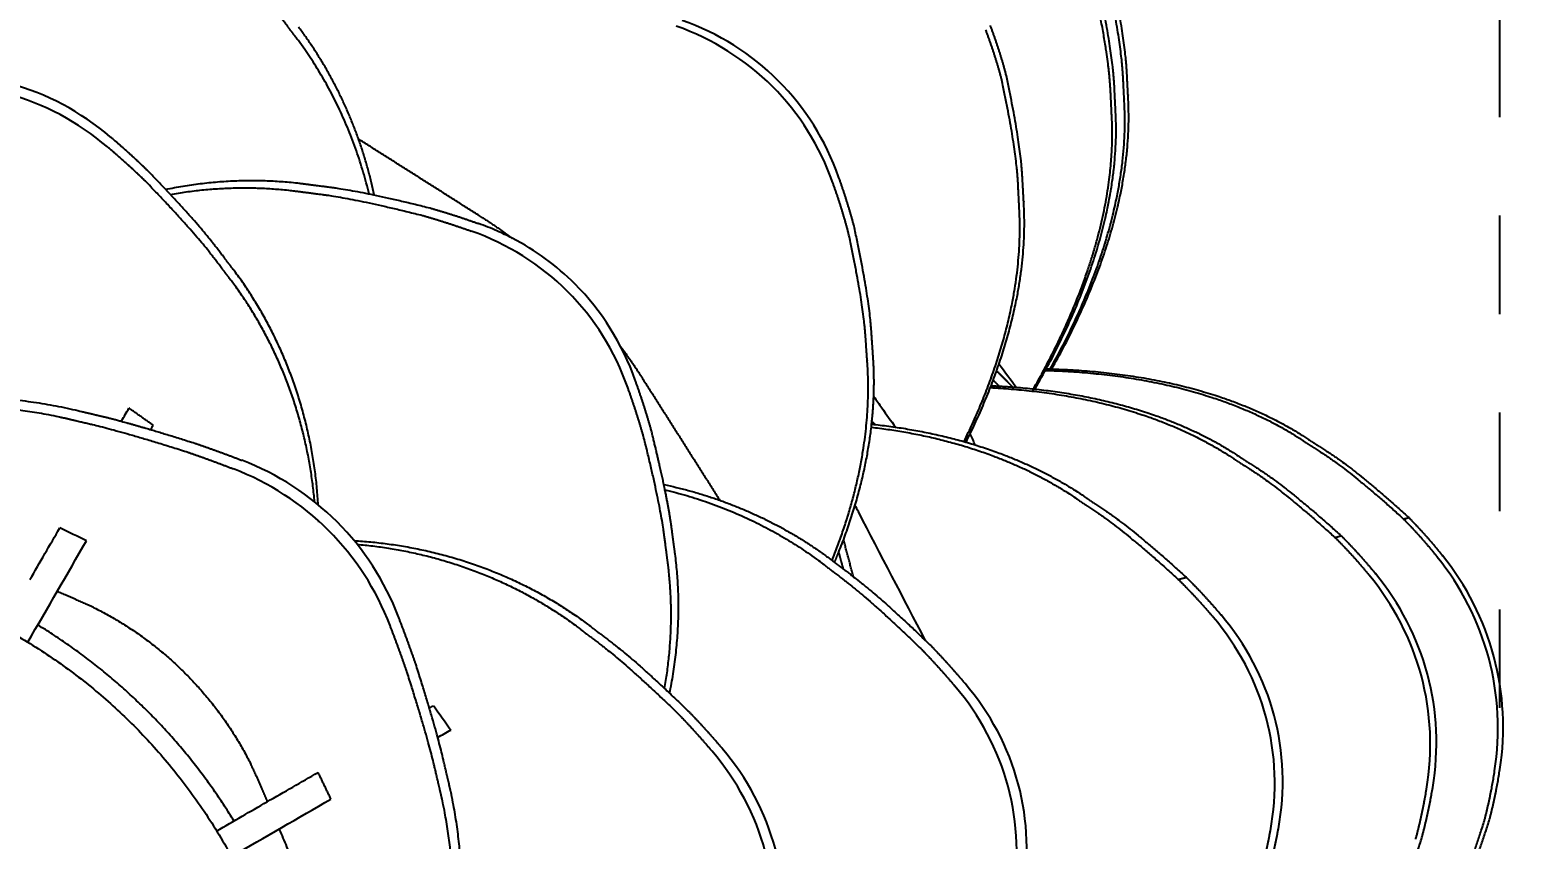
# Model space of a CAD drawing. Header units: metres. Extents: x -0.5 to 11.8, y -0.3 to 7.4.
# Drawn here: x 2.121 to 3.641, y 5.305 to 6.127 of the extents above; entities that cross this region are included whole.
import ezdxf

# ---------------------------------------------------------------- set-up
doc = ezdxf.new("R2010")
doc.units = ezdxf.units.M
doc.header["$MEASUREMENT"] = 0
doc.linetypes.add('HIDDEN', pattern=[9.525, 6.35, -3.175])
doc.layers.add('a', color=60, linetype='Continuous')
doc.layers.add('ΣΧΕΔΙΑ', color=140, linetype='Continuous')
doc.styles.get("Standard").update_dxf_attribs({"font": 'swissel.ttf'})
doc.dimstyles.new('Copy of STANDARD_ACAD', dxfattribs={"dimtxt": 0.1, "dimasz": 0.1, "dimexe": 0.15, "dimexo": 0.0625, "dimgap": 0.09, "dimtad": 0, "dimtih": 1, "dimtoh": 1, "dimzin": 0, "dimdsep": 46, "dimtxsty": 'Standard', "dimblk": 'ARCHTICK', "dimcen": 0.09, "dimadec": 0, "dimazin": 0, "dimtfac": 1, "dimtofl": 0, "dimtmove": 0, "dimatfit": 3, "dimfxl": 1, "dimtolj": 1, "dimtzin": 0, "dimarcsym": 0})

# ---------------------------------------------------------------- blocks, each defined once
blk = doc.blocks.new('_ArchTick')
at = {"color": 0, "linetype": 'ByBlock', "const_width": 0.15}
blk.add_lwpolyline([(-0.5, -0.5), (0.5, 0.5)], dxfattribs=at)
blk = doc.blocks.new('*D13')
at = {"layer": 'a', "color": 0, "linetype": 'HIDDEN', "lineweight": -2, "ltscale": 0.01, "transparency": 16777216}
for p, q in [((0.0019, 5.4537), (0.0019, 7.3854)), ((3.6134, 5.4385), (3.6134, 7.3854))]:
    blk.add_line(p, q, dxfattribs=at)
at = {"layer": 'a', "color": 0, "linetype": 'Continuous', "lineweight": -2, "ltscale": 0.01, "transparency": 16777216}
for p, q in [((0.0019, 7.2354), (1.5145, 7.2354)), ((3.6134, 7.2354), (1.9345, 7.2354))]:
    blk.add_line(p, q, dxfattribs=at)
at = {"layer": 'Defpoints', "color": 0, "linetype": 'HIDDEN', "ltscale": 0.01, "transparency": 16777216}
for p in [(3.6134, 7.2354), (0.0019, 5.3912), (3.6134, 5.376)]:
    blk.add_point(p, dxfattribs=at)
at = {"layer": 'a', "color": 0, "linetype": 'HIDDEN', "lineweight": -2, "ltscale": 0.01, "transparency": 16777216, "xscale": 0.05, "yscale": 0.05, "zscale": 0.05, "rotation": 180}
blk.add_blockref('_ArchTick', (0.0019, 7.2354), dxfattribs=at)
at = {"layer": 'a', "color": 0, "linetype": 'HIDDEN', "lineweight": -2, "ltscale": 0.01, "transparency": 16777216, "xscale": 0.05, "yscale": 0.05, "zscale": 0.05}
blk.add_blockref('_ArchTick', (3.6134, 7.2354), dxfattribs=at)
at = {"layer": 'a', "color": 0, "linetype": 'HIDDEN', "lineweight": 5, "ltscale": 0.01, "transparency": 16777216, "insert": (1.7245, 7.2354), "char_height": 0.09, "attachment_point": 5}
blk.add_mtext('\\A1;3.61', dxfattribs=at)

msp = doc.modelspace()

# ---------------------------------------------------------------- linework, layer by layer
at = {"layer": 'ΣΧΕΔΙΑ'}
for points, weights, degree, knots in [([(2.4655, 5.9605), (2.444, 6.0507), (2.3897, 6.1216), (2.3816, 6.1322), (2.3736, 6.1427), (2.3525, 6.1702), (2.3045, 6.22)], [0.944378834724, 0.947640681974, 1, 1, 1, 0.970376548073, 0.948940508878], 2, [3.5753354, 3.5753354, 3.5753354, 3.7990306, 3.7990306, 3.8560209, 3.8560209, 3.9482049, 3.9482049, 3.9482049]), ([(3.1586, 5.7827), (3.2423, 5.9303), (3.2363, 6.0542), (3.2356, 6.0684), (3.2349, 6.0825), (3.2331, 6.1196), (3.2181, 6.1883)], [0.946373224885, 0.933050747624, 1, 1, 1, 0.970376548073, 0.948940508878], 2, [3.5130027, 3.5130027, 3.5130027, 3.7990306, 3.7990306, 3.8560209, 3.8560209, 3.9482049, 3.9482049, 3.9482049]), ([(3.1399, 5.7625), (3.14, 5.7626), (3.14, 5.7626), (3.14, 5.7627), (3.1968, 5.8617), (3.2236, 5.9558), (3.2196, 6.0375), (3.2191, 6.0469), (3.2187, 6.0564), (3.2182, 6.0658), (3.217, 6.0903), (3.2115, 6.1254), (3.2014, 6.1716)], [1, 1, 1, 1, 0.98984571351, 1.00861516394, 1.0563083513, 1.0563083513, 1.0563083513, 1.0563083513, 1.03544735152, 1.01746916256, 1.00237378442], 3, [3.5095662, 3.5095662, 3.5095662, 3.5095662, 3.5096832, 3.5096832, 3.5096832, 3.7990306, 3.7990306, 3.7990306, 3.8560209, 3.8560209, 3.8560209, 3.9482049, 3.9482049, 3.9482049, 3.9482049]), ([(3.1436, 5.7661), (3.2296, 5.9157), (3.2235, 6.0414), (3.2228, 6.0555), (3.2221, 6.0697), (3.2203, 6.1067), (3.2053, 6.1755)], [0.946735887843, 0.932174088244, 1, 1, 1, 0.970376548073, 0.948940508878], 2, [3.5092573, 3.5092573, 3.5092573, 3.7990306, 3.7990306, 3.8560209, 3.8560209, 3.9482049, 3.9482049, 3.9482049]), ([(3.157, 5.7828), (3.2384, 5.9282), (3.2324, 6.0503), (3.2317, 6.0645), (3.231, 6.0787), (3.2292, 6.1157), (3.2142, 6.1844)], [0.94602780551, 0.933955498017, 1, 1, 1, 0.970376548073, 0.948940508878], 2, [3.5168681, 3.5168681, 3.5168681, 3.7990306, 3.7990306, 3.8560209, 3.8560209, 3.9482049, 3.9482049, 3.9482049]), ([(3.0715, 5.7084), (3.1361, 5.8373), (3.1303, 5.9482), (3.1296, 5.9623), (3.1288, 5.9765), (3.1269, 6.0134), (3.1121, 6.0823)], [0.944553807926, 0.939485544429, 1, 1, 1, 0.970376548073, 0.948940508878], 2, [3.5404941, 3.5404941, 3.5404941, 3.7990306, 3.7990306, 3.8560209, 3.8560209, 3.9482049, 3.9482049, 3.9482049]), ([(3.0695, 5.709), (3.1314, 5.8351), (3.1257, 5.9436), (3.125, 5.9577), (3.1243, 5.9719), (3.1223, 6.0087), (3.1075, 6.0777)], [0.944375990617, 0.940706480548, 1, 1, 1, 0.970376548073, 0.948940508878], 2, [3.5457104, 3.5457104, 3.5457104, 3.7990306, 3.7990306, 3.8560209, 3.8560209, 3.9482049, 3.9482049, 3.9482049]), ([(2.5819, 5.9356), (2.5813, 5.9359), (2.5807, 5.9363), (2.5802, 5.9367), (2.5384, 5.9631), (2.4966, 5.9897), (2.4548, 6.0163)], [1, 0.999996848443, 0.999996848443, 1, 1, 1, 1], 3, [-2.2217928, -2.2217928, -2.2217928, -2.2217928, -2.2164284, -2.2164284, -2.2164284, -2.062505, -2.062505, -2.062505, -2.062505]), ([(2.4102, 5.6478), (2.3989, 5.7767), (2.3236, 5.8751), (2.3156, 5.8856), (2.3075, 5.8962), (2.2865, 5.9237), (2.2385, 5.9734)], [0.948375423288, 0.928823899623, 1, 1, 1, 0.970376548073, 0.948940508878], 2, [3.4949443, 3.4949443, 3.4949443, 3.7990306, 3.7990306, 3.8560209, 3.8560209, 3.9482049, 3.9482049, 3.9482049]), ([(2.4139, 5.6448), (2.4059, 5.7814), (2.3264, 5.8854), (2.3183, 5.8959), (2.3102, 5.9065), (2.2892, 5.934), (2.2412, 5.9837)], [0.950687179518, 0.925074310488, 1, 1, 1, 0.970376548073, 0.948940508878], 2, [3.4789249, 3.4789249, 3.4789249, 3.7990306, 3.7990306, 3.8560209, 3.8560209, 3.9482049, 3.9482049, 3.9482049]), ([(2.2592, 5.9652), (2.3301, 5.9799), (2.3996, 5.9708), (2.4128, 5.9691), (2.4259, 5.9674), (2.4603, 5.963), (2.5274, 5.9463)], [0.947801888587, 0.958418229144, 1, 1, 1, 0.970376548073, 0.948940508878], 2, [3.6213804, 3.6213804, 3.6213804, 3.7990306, 3.7990306, 3.8560209, 3.8560209, 3.9482049, 3.9482049, 3.9482049]), ([(2.264, 5.9601), (2.3288, 5.9715), (2.3921, 5.9633), (2.4053, 5.9616), (2.4184, 5.9599), (2.4528, 5.9554), (2.5198, 5.9387)], [0.949860309637, 0.96199956845, 1, 1, 1, 0.970376548073, 0.948940508878], 2, [3.636681, 3.636681, 3.636681, 3.7990306, 3.7990306, 3.8560209, 3.8560209, 3.9482049, 3.9482049, 3.9482049]), ([(2.9757, 5.7267), (2.9796, 5.762), (2.9772, 5.7952), (2.9763, 5.8091), (2.9753, 5.823), (2.9727, 5.8592), (2.9578, 5.9281)], [0.968113053533, 0.980732179955, 1, 1, 1, 0.970376548073, 0.948940508878], 2, [3.7167125, 3.7167125, 3.7167125, 3.7990306, 3.7990306, 3.8560209, 3.8560209, 3.9482049, 3.9482049, 3.9482049]), ([(2.9355, 5.5884), (2.9781, 5.6938), (2.9713, 5.7893), (2.9704, 5.8032), (2.9694, 5.8171), (2.9668, 5.8533), (2.9519, 5.9221)], [0.944268174072, 0.946595495671, 1, 1, 1, 0.970376548073, 0.948940508878], 2, [3.57087, 3.57087, 3.57087, 3.7990306, 3.7990306, 3.8560209, 3.8560209, 3.9482049, 3.9482049, 3.9482049]), ([(2.741, 5.7764), (2.7414, 5.7758), (2.7418, 5.7752), (2.7421, 5.7747), (2.7686, 5.7329), (2.7951, 5.6911), (2.8217, 5.6493)], [1, 0.999996808006, 0.999996808006, 1, 1, 1, 1], 3, [2.7942615, 2.7942615, 2.7942615, 2.7942615, 2.7996615, 2.7996615, 2.7996615, 2.9535433, 2.9535433, 2.9535433, 2.9535433]), ([(3.1522, 5.7813), (3.3102, 5.7766), (3.4086, 5.7132), (3.4206, 5.7055), (3.4325, 5.6978), (3.4637, 5.6777), (3.5157, 5.6303)], [0.945196662735, 0.936561729021, 1, 1, 1, 0.970376548073, 0.948940508878], 2, [3.5280027, 3.5280027, 3.5280027, 3.7990306, 3.7990306, 3.8560209, 3.8560209, 3.9482049, 3.9482049, 3.9482049]), ([(3.157, 5.7828), (3.3153, 5.7782), (3.4139, 5.7146), (3.4259, 5.7069), (3.4378, 5.6992), (3.469, 5.6792), (3.521, 5.6318)], [0.945224401062, 0.936460510424, 1, 1, 1, 0.970376548073, 0.948940508878], 2, [3.5275703, 3.5275703, 3.5275703, 3.7990306, 3.7990306, 3.8560209, 3.8560209, 3.9482049, 3.9482049, 3.9482049]), ([(3.0962, 5.7638), (3.2438, 5.7562), (3.3389, 5.6945), (3.3508, 5.6868), (3.3627, 5.6791), (3.3937, 5.659), (3.446, 5.6117)], [0.944782327615, 0.938277361105, 1, 1, 1, 0.970376548073, 0.948940508878], 2, [3.5353324, 3.5353324, 3.5353324, 3.7990306, 3.7990306, 3.8560209, 3.8560209, 3.9482049, 3.9482049, 3.9482049]), ([(3.1243, 5.764), (3.2577, 5.753), (3.3452, 5.6962), (3.3571, 5.6885), (3.369, 5.6808), (3.3999, 5.6607), (3.4523, 5.6134)], [0.944189884222, 0.942917248848, 1, 1, 1, 0.970376548073, 0.948940508878], 2, [3.5551554, 3.5551554, 3.5551554, 3.7990306, 3.7990306, 3.8560209, 3.8560209, 3.9482049, 3.9482049, 3.9482049]), ([(2.0125, 5.7432), (2.0818, 5.7505), (2.1608, 5.732), (2.1729, 5.7291), (2.1849, 5.7263), (2.2163, 5.7189), (2.28, 5.6988)], [0.944562658244, 0.948891256552, 1, 1, 1, 0.970376548073, 0.948940508878], 2, [3.5806782, 3.5806782, 3.5806782, 3.7990306, 3.7990306, 3.8560209, 3.8560209, 3.9482049, 3.9482049, 3.9482049]), ([(2.0146, 5.7511), (2.0865, 5.7601), (2.1694, 5.7406), (2.1815, 5.7378), (2.1935, 5.7349), (2.2025, 5.7329), (2.214, 5.7297)], [0.944258558023, 0.946482545649, 1, 1, 1, 0.991404227551, 0.983497813667], 2, [3.5703875, 3.5703875, 3.5703875, 3.7990306, 3.7990306, 3.8560209, 3.8560209, 3.8827697, 3.8827697, 3.8827697]), ([(2.9755, 5.7236), (3.0971, 5.7095), (3.1817, 5.6524), (3.1932, 5.6446), (3.2048, 5.6368), (3.2349, 5.6164), (3.287, 5.5691)], [0.944178212971, 0.943214484847, 1, 1, 1, 0.970376548073, 0.948940508878], 2, [3.5564253, 3.5564253, 3.5564253, 3.7990306, 3.7990306, 3.8560209, 3.8560209, 3.9482049, 3.9482049, 3.9482049]), ([(2.9757, 5.7267), (3.1023, 5.7136), (3.1897, 5.6545), (3.2013, 5.6467), (3.2128, 5.6389), (3.2429, 5.6186), (3.2951, 5.5712)], [0.944298680513, 0.941400847364, 1, 1, 1, 0.970376548073, 0.948940508878], 2, [3.5486769, 3.5486769, 3.5486769, 3.7990306, 3.7990306, 3.8560209, 3.8560209, 3.9482049, 3.9482049, 3.9482049]), ([(2.7655, 5.4583), (2.777, 5.5233), (2.7687, 5.5868), (2.767, 5.5999), (2.7653, 5.6131), (2.7608, 5.6474), (2.7441, 5.7145)], [0.949791398464, 0.961891381459, 1, 1, 1, 0.970376548073, 0.948940508878], 2, [3.6362188, 3.6362188, 3.6362188, 3.7990306, 3.7990306, 3.8560209, 3.8560209, 3.9482049, 3.9482049, 3.9482049]), ([(2.7659, 5.66), (2.8562, 5.6385), (2.9272, 5.5842), (2.9377, 5.5761), (2.9482, 5.568), (2.9757, 5.547), (3.0255, 5.499)], [0.944375335457, 0.947612482475, 1, 1, 1, 0.970376548073, 0.948940508878], 2, [3.5752149, 3.5752149, 3.5752149, 3.7990306, 3.7990306, 3.8560209, 3.8560209, 3.9482049, 3.9482049, 3.9482049]), ([(2.7706, 5.4535), (2.7853, 5.5246), (2.7763, 5.5943), (2.7745, 5.6075), (2.7728, 5.6206), (2.7707, 5.6367), (2.7659, 5.66)], [0.947745155919, 0.958306688369, 1, 1, 1, 0.985920110575, 0.973689804231], 2, [3.6209039, 3.6209039, 3.6209039, 3.7990306, 3.7990306, 3.8560209, 3.8560209, 3.8998355, 3.8998355, 3.8998355]), ([(2.4505, 5.6084), (2.587, 5.6004), (2.6909, 5.5209), (2.7014, 5.5128), (2.712, 5.5048), (2.7395, 5.4837), (2.7892, 5.4357)], [0.950665777008, 0.925105640735, 1, 1, 1, 0.970376548073, 0.948940508878], 2, [3.4790588, 3.4790588, 3.4790588, 3.7990306, 3.7990306, 3.8560209, 3.8560209, 3.9482049, 3.9482049, 3.9482049]), ([(2.4535, 5.6047), (2.5823, 5.5933), (2.6806, 5.5181), (2.6912, 5.51), (2.7017, 5.502), (2.7292, 5.4809), (2.779, 5.4329)], [0.948355779902, 0.928859696655, 1, 1, 1, 0.970376548073, 0.948940508878], 2, [3.4950972, 3.4950972, 3.4950972, 3.7990306, 3.7990306, 3.8560209, 3.8560209, 3.9482049, 3.9482049, 3.9482049]), ([(1.4421, 4.5681), (1.8848, 4.1938), (2.2591, 4.6366), (2.6334, 5.0793), (2.1907, 5.4536), (1.7479, 5.8279), (1.3737, 5.3851), (0.9994, 4.9424), (1.4421, 4.5681)], [1, 0.707106781187, 1, 0.707106781187, 1, 0.707106781187, 1, 0.707106781187, 1], 2, [0, 0, 0, 0.910644, 0.910644, 1.821288, 1.821288, 2.731933, 2.731933, 3.642577, 3.642577, 3.642577]), ([(2.9355, 5.5884), (2.9365, 5.5877), (2.9374, 5.5869), (2.9379, 5.5866), (2.9384, 5.5862)], [0.998529165341, 0.999259674879, 1, 1, 1], 2, [3.795867694, 3.795867694, 3.795867694, 3.799030592, 3.799030592, 3.801724667, 3.801724667, 3.801724667]), ([(2.9384, 5.5862), (2.9485, 5.5785), (2.9585, 5.5708), (2.986, 5.5498), (3.0358, 5.5018)], [1, 1, 1, 0.970376548073, 0.948940508878], 2, [3.8017247, 3.8017247, 3.8017247, 3.8560209, 3.8560209, 3.9482049, 3.9482049, 3.9482049]), ([(2.5487, 5.2072), (2.556, 5.2764), (2.5375, 5.3554), (2.5346, 5.3674), (2.5318, 5.3795), (2.5244, 5.4109), (2.5042, 5.4745)], [0.944564890513, 0.948904416698, 1, 1, 1, 0.970376548073, 0.948940508878], 2, [3.5807345, 3.5807345, 3.5807345, 3.7990306, 3.7990306, 3.8560209, 3.8560209, 3.9482049, 3.9482049, 3.9482049]), ([(2.5566, 5.2093), (2.5656, 5.2812), (2.5461, 5.3641), (2.5432, 5.3761), (2.5404, 5.3881), (2.533, 5.4196), (2.5129, 5.4832)], [0.944259782733, 0.946497234703, 1, 1, 1, 0.970376548073, 0.948940508878], 2, [3.5704502, 3.5704502, 3.5704502, 3.7990306, 3.7990306, 3.8560209, 3.8560209, 3.9482049, 3.9482049, 3.9482049]), ([(3.3585, 5.0115), (3.4929, 5.0946), (3.5465, 5.1987), (3.553, 5.2114), (3.5595, 5.224), (3.5764, 5.257), (3.5978, 5.324)], [0.945194856507, 0.936568366827, 1, 1, 1, 0.970376548073, 0.948940508878], 2, [3.5280311, 3.5280311, 3.5280311, 3.7990306, 3.7990306, 3.8560209, 3.8560209, 3.9482049, 3.9482049, 3.9482049]), ([(3.3635, 5.0128), (3.4982, 5.0959), (3.5518, 5.2002), (3.5583, 5.2128), (3.5648, 5.2254), (3.5817, 5.2584), (3.6031, 5.3255)], [0.945212411644, 0.936504096276, 1, 1, 1, 0.970376548073, 0.948940508878], 2, [3.5277565, 3.5277565, 3.5277565, 3.7990306, 3.7990306, 3.8560209, 3.8560209, 3.9482049, 3.9482049, 3.9482049]), ([(3.34, 5.0228), (3.439, 5.0953), (3.4831, 5.1818), (3.4895, 5.1944), (3.4959, 5.207), (3.5127, 5.2399), (3.5344, 5.3071)], [0.944277901892, 0.946704658125, 1, 1, 1, 0.970376548073, 0.948940508878], 2, [3.5713364, 3.5713364, 3.5713364, 3.7990306, 3.7990306, 3.8560209, 3.8560209, 3.9482049, 3.9482049, 3.9482049])]:
    msp.add_rational_spline(points, weights, degree=degree, knots=knots, dxfattribs=at)
for points, weights in [([(2.4708, 5.9595), (2.4505, 6.055), (2.3939, 6.13)], [0.944162949045, 0.944373187632, 0.99855757697]), ([(3.1075, 6.0777), (3.1008, 6.1029), (3.0916, 6.1271)], [0.931709150307, 0.919797461204, 0.911534052656]), ([(3.1121, 6.0823), (3.1054, 6.1075), (3.0962, 6.1317)], [0.931709150307, 0.919797461204, 0.911534052656]), ([(2.2385, 5.9734), (2.2199, 5.9914), (2.2, 6.0082)], [0.931709150307, 0.919797461204, 0.911534052656]), ([(2.2412, 5.9837), (2.2227, 6.0017), (2.2028, 6.0185)], [0.931709150307, 0.919797461204, 0.911534052656]), ([(2.9578, 5.9281), (2.9511, 5.9533), (2.9422, 5.9778)], [0.931709150307, 0.919797461204, 0.911534052656]), ([(2.9519, 5.9221), (2.9452, 5.9474), (2.9363, 5.9719)], [0.931709150307, 0.919797461204, 0.911534052656]), ([(2.5274, 5.9463), (2.5522, 5.9392), (2.5767, 5.9304)], [0.931709150307, 0.919797461204, 0.911534052656]), ([(2.5198, 5.9387), (2.5446, 5.9316), (2.5692, 5.9228)], [0.931709150307, 0.919797461204, 0.911534052656]), ([(2.582, 5.9355), (2.5966, 5.9261), (2.6109, 5.9154)], [0.998890298943, 0.990095136136, 0.984099458126]), ([(2.7211, 5.8052), (2.7316, 5.7911), (2.741, 5.7765)], [0.984175700879, 0.99014863635, 0.998883460554]), ([(3.153, 5.7829), (3.155, 5.7828), (3.157, 5.7828)], [0.945455699585, 0.945334359302, 0.945224401062]), ([(2.7441, 5.7145), (2.737, 5.7393), (2.7282, 5.7638)], [0.931709150307, 0.919797461204, 0.911534052656]), ([(2.7516, 5.7221), (2.7446, 5.7469), (2.7357, 5.7714)], [0.931709150307, 0.919797461204, 0.911534052656]), ([(3.0969, 5.7657), (3.1095, 5.7652), (3.1217, 5.7642)], [0.945049788932, 0.94438913802, 0.944220184623]), ([(3.1217, 5.7642), (3.123, 5.7641), (3.1243, 5.764)], [0.944220184623, 0.944202270506, 0.944189884222]), ([(3.1415, 5.7624), (3.1426, 5.7642), (3.1436, 5.7661)], [0.947118302009, 0.94692047568, 0.946735887843]), ([(2.214, 5.7297), (2.2142, 5.7297), (2.2143, 5.7296)], [0.983497813667, 0.983409457176, 0.983321186776]), ([(2.2143, 5.7296), (2.2433, 5.7217), (2.2886, 5.7074)], [0.983321186776, 0.964086988456, 0.948940508878]), ([(2.7648, 5.6654), (2.7596, 5.69), (2.7516, 5.7221)], [0.971007004569, 0.959061221228, 0.948940508878]), ([(2.9424, 5.5969), (2.9682, 5.6615), (2.9754, 5.7237)], [0.944331554152, 0.946133106247, 0.967091268559]), ([(2.9754, 5.7237), (2.9756, 5.7252), (2.9757, 5.7267)], [0.967091268559, 0.967596592748, 0.968113053533]), ([(2.2886, 5.7074), (2.3124, 5.6993), (2.3364, 5.69)], [0.931709150307, 0.919797461204, 0.911534052656]), ([(2.28, 5.6988), (2.3037, 5.6907), (2.3278, 5.6813)], [0.931709150307, 0.919797461204, 0.911534052656]), ([(2.7659, 5.66), (2.7654, 5.6627), (2.7648, 5.6654)], [0.973689804231, 0.972337091331, 0.971007004569]), ([(2.7652, 5.6653), (2.8606, 5.645), (2.9355, 5.5884)], [0.944163433802, 0.944428357134, 0.998529165341]), ([(2.4146, 5.6273), (2.4146, 5.6277), (2.4146, 5.6281)], [0.954505331605, 0.954402737419, 0.954301160864]), ([(3.5157, 5.6303), (3.5339, 5.6119), (3.5499, 5.5917)], [0.931709150307, 0.919797461204, 0.911534052656]), ([(3.521, 5.6318), (3.5392, 5.6133), (3.5552, 5.5932)], [0.931709150307, 0.919797461204, 0.911534052656]), ([(3.446, 5.6117), (3.4645, 5.5933), (3.4808, 5.5732)], [0.931709150307, 0.919797461204, 0.911534052656]), ([(3.4523, 5.6134), (3.4707, 5.595), (3.4871, 5.5749)], [0.931709150307, 0.919797461204, 0.911534052656]), ([(2.9381, 5.5864), (2.9403, 5.5916), (2.9424, 5.5969)], [0.944165387472, 0.944185622085, 0.944331554152]), ([(3.287, 5.5691), (3.3055, 5.5507), (3.3223, 5.5308)], [0.931709150307, 0.919797461204, 0.911534052656]), ([(3.2951, 5.5712), (3.3136, 5.5529), (3.3304, 5.5329)], [0.931709150307, 0.919797461204, 0.911534052656]), ([(2.1866, 5.5402), (2.1678, 5.5487), (2.1489, 5.5569)], [1, 0.999763979239, 1]), ([(2.1866, 5.5402), (2.2926, 5.4872), (2.3456, 5.3812)], [1, 0.942516937305, 1]), ([(2.3283, 5.3238), (2.2529, 5.4472), (2.1294, 5.5227)], [0.865631370501, 0.84148882213, 0.865604562504]), ([(2.5042, 5.4745), (2.4961, 5.4983), (2.4868, 5.5223)], [0.931709150307, 0.919797461204, 0.911534052656]), ([(2.5129, 5.4832), (2.5047, 5.507), (2.4954, 5.531)], [0.931709150307, 0.919797461204, 0.911534052656]), ([(3.0255, 5.499), (3.0434, 5.4805), (3.0603, 5.4605)], [0.931709150307, 0.919797461204, 0.911534052656]), ([(3.0358, 5.5018), (3.0537, 5.4832), (3.0705, 5.4633)], [0.931709150307, 0.919797461204, 0.911534052656]), ([(2.779, 5.4329), (2.7969, 5.4144), (2.8137, 5.3945)], [0.931709150307, 0.919797461204, 0.911534052656]), ([(2.7892, 5.4357), (2.8072, 5.4172), (2.824, 5.3973)], [0.931709150307, 0.919797461204, 0.911534052656]), ([(2.3456, 5.3812), (2.3541, 5.3624), (2.3624, 5.3434)], [1, 0.999762137469, 1]), ([(3.5978, 5.324), (3.6043, 5.3491), (3.6081, 5.3745)], [0.931709150307, 0.919797461204, 0.911534052656]), ([(3.6031, 5.3255), (3.6096, 5.3506), (3.6134, 5.376)], [0.931709150307, 0.919797461204, 0.911534052656]), ([(3.5281, 5.3053), (3.5349, 5.3305), (3.539, 5.356)], [0.931709150307, 0.919797461204, 0.911534052656]), ([(3.5344, 5.3071), (3.5411, 5.3322), (3.5453, 5.3577)], [0.931709150307, 0.919797461204, 0.911534052656]), ([(2.3742, 5.3156), (2.3743, 5.3154), (2.3744, 5.3152)], [0.998754901031, 0.998743665943, 0.998732486892]), ([(2.3744, 5.3152), (2.404, 5.2449), (2.4292, 5.1747)], [0.998732486892, 0.99493415846, 0.997605012612]), ([(3.3691, 5.2627), (3.3759, 5.2879), (3.3805, 5.3136)], [0.931709150307, 0.919797461204, 0.911534052656]), ([(3.3772, 5.2649), (3.384, 5.2901), (3.3886, 5.3157)], [0.931709150307, 0.919797461204, 0.911534052656])]:
    msp.add_rational_spline(points, weights, degree=2, dxfattribs=at)
for points, knots in [([(2.9363, 5.9719), (2.9233, 6.0089), (2.9023, 6.0423), (2.8478, 6.0968), (2.8144, 6.1178), (2.7774, 6.1309)], [0, 0, 0, 0, 0.500337, 0.500337, 1.000843, 1.000843, 1.000843, 1.000843]), ([(2.9422, 5.9778), (2.9292, 6.0148), (2.9082, 6.0482), (2.8537, 6.1027), (2.8203, 6.1237), (2.7832, 6.1368)], [0, 0, 0, 0, 0.500337, 0.500337, 1.000843, 1.000843, 1.000843, 1.000843]), ([(2.2028, 6.0185), (2.1729, 6.044), (2.138, 6.0625), (2.0636, 6.0824), (2.0242, 6.0838), (1.9856, 6.0767)], [0, 0, 0, 0, 0.500337, 0.500337, 1.000843, 1.000843, 1.000843, 1.000843]), ([(2.2, 6.0082), (2.1702, 6.0337), (2.1353, 6.0522), (2.0609, 6.0722), (2.0214, 6.0736), (1.9828, 6.0664)], [0, 0, 0, 0, 0.500337, 0.500337, 1.000843, 1.000843, 1.000843, 1.000843]), ([(2.7282, 5.7638), (2.7151, 5.8009), (2.6942, 5.8343), (2.6397, 5.8888), (2.6062, 5.9097), (2.5692, 5.9228)], [0, 0, 0, 0, 0.500337, 0.500337, 1.000843, 1.000843, 1.000843, 1.000843]), ([(2.7357, 5.7714), (2.7226, 5.8084), (2.7017, 5.8419), (2.6559, 5.8877), (2.6344, 5.9033), (2.6108, 5.9156)], [0, 0, 0, 0, 0.5003374, 0.5003374, 0.8417609, 0.8417609, 0.8417609, 0.8417609]), ([(2.4954, 5.531), (2.4815, 5.5672), (2.4602, 5.6003), (2.4057, 5.6548), (2.3726, 5.6761), (2.3364, 5.69)], [0, 0, 0, 0, 0.500337, 0.500337, 1.000843, 1.000843, 1.000843, 1.000843]), ([(2.4868, 5.5223), (2.4729, 5.5585), (2.4516, 5.5916), (2.3971, 5.6461), (2.364, 5.6674), (2.3278, 5.6813)], [0, 0, 0, 0, 0.500337, 0.500337, 1.000843, 1.000843, 1.000843, 1.000843]), ([(3.6134, 5.376), (3.6195, 5.4143), (3.6174, 5.4535), (3.5974, 5.528), (3.5796, 5.563), (3.5552, 5.5932)], [0, 0, 0, 0, 0.500337, 0.500337, 1.000843, 1.000843, 1.000843, 1.000843]), ([(3.6081, 5.3745), (3.6142, 5.4129), (3.6121, 5.4521), (3.5921, 5.5265), (3.5743, 5.5616), (3.5499, 5.5917)], [0, 0, 0, 0, 0.500337, 0.500337, 1.000843, 1.000843, 1.000843, 1.000843]), ([(3.539, 5.356), (3.5455, 5.3945), (3.5437, 5.4338), (3.5238, 5.5082), (3.5057, 5.5432), (3.4808, 5.5732)], [0, 0, 0, 0, 0.500337, 0.500337, 1.000843, 1.000843, 1.000843, 1.000843]), ([(3.5453, 5.3577), (3.5518, 5.3962), (3.55, 5.4355), (3.53, 5.5099), (3.512, 5.5449), (3.4871, 5.5749)], [0, 0, 0, 0, 0.500337, 0.500337, 1.000843, 1.000843, 1.000843, 1.000843]), ([(3.3886, 5.3157), (3.3957, 5.3543), (3.3943, 5.3938), (3.3743, 5.4682), (3.3559, 5.5031), (3.3304, 5.5329)], [0, 0, 0, 0, 0.500337, 0.500337, 1.000843, 1.000843, 1.000843, 1.000843]), ([(3.3805, 5.3136), (3.3877, 5.3522), (3.3862, 5.3916), (3.3663, 5.466), (3.3478, 5.5009), (3.3223, 5.5308)], [0, 0, 0, 0, 0.500337, 0.500337, 1.000843, 1.000843, 1.000843, 1.000843]), ([(3.1185, 5.2433), (3.1256, 5.2819), (3.1242, 5.3214), (3.1043, 5.3958), (3.0858, 5.4307), (3.0603, 5.4605)], [0, 0, 0, 0, 0.500337, 0.500337, 1.000843, 1.000843, 1.000843, 1.000843]), ([(3.1287, 5.2461), (3.1359, 5.2847), (3.1345, 5.3242), (3.1146, 5.3986), (3.0961, 5.4335), (3.0705, 5.4633)], [0, 0, 0, 0, 0.500337, 0.500337, 1.000843, 1.000843, 1.000843, 1.000843]), ([(2.8822, 5.1801), (2.8894, 5.2187), (2.888, 5.2581), (2.868, 5.3325), (2.8495, 5.3674), (2.824, 5.3973)], [0, 0, 0, 0, 0.500337, 0.500337, 1.000843, 1.000843, 1.000843, 1.000843]), ([(2.8719, 5.1773), (2.8791, 5.2159), (2.8777, 5.2553), (2.8578, 5.3298), (2.8392, 5.3646), (2.8137, 5.3945)], [0, 0, 0, 0, 0.500337, 0.500337, 1.000843, 1.000843, 1.000843, 1.000843])]:
    msp.add_open_spline(points, degree=3, knots=knots, dxfattribs=at)
for points, degree in [([(2.5953, 5.923), (2.5892, 5.9257), (2.583, 5.9281), (2.5767, 5.9304)], 3), ([(2.6108, 5.9156), (2.6057, 5.9182), (2.6006, 5.9207), (2.5953, 5.923)], 3), ([(3.1026, 5.7809), (3.1108, 5.7726), (3.119, 5.7644)], 2), ([(3.105, 5.7877), (3.1109, 5.7799), (3.1168, 5.772), (3.1227, 5.7641)], 3), ([(3.0991, 5.7714), (3.1021, 5.7684), (3.1052, 5.7653)], 2), ([(2.9778, 5.7548), (2.9805, 5.7509), (2.9833, 5.7471), (2.986, 5.7432)], 3), ([(2.2144, 5.7302), (2.2168, 5.7344), (2.2193, 5.7387), (2.2217, 5.743)], 3), ([(2.2464, 5.7256), (2.234, 5.7343), (2.2217, 5.743)], 2), ([(2.986, 5.7432), (2.9906, 5.7367), (2.9952, 5.7302), (2.9999, 5.7237)], 3), ([(2.244, 5.7214), (2.2448, 5.7228), (2.2456, 5.7242), (2.2464, 5.7256)], 3), ([(2.976, 5.7294), (2.9776, 5.7279), (2.9792, 5.7263)], 2), ([(3.0809, 5.7056), (3.0792, 5.7094), (3.0774, 5.7132), (3.0757, 5.717)], 3), ([(2.9622, 5.6379), (2.9611, 5.64), (2.96, 5.6421), (2.9589, 5.6442)], 3), ([(3.0305, 5.5068), (3.0077, 5.5505), (2.9849, 5.5942), (2.9622, 5.6379)], 3), ([(3.5157, 5.6303), (3.5183, 5.6311), (3.521, 5.6318)], 2), ([(2.1191, 5.5053), (2.1394, 5.5403), (2.1592, 5.5746), (2.1786, 5.6083)], 3), ([(2.1212, 5.5688), (2.1314, 5.5865), (2.1415, 5.604), (2.1515, 5.6213)], 3), ([(2.1786, 5.6083), (2.1696, 5.6126), (2.1605, 5.6169), (2.1515, 5.6213)], 3), ([(2.9572, 5.5718), (2.9522, 5.5907), (2.9471, 5.6096)], 2), ([(3.446, 5.6117), (3.4492, 5.6125), (3.4523, 5.6134)], 2), ([(2.9471, 5.5796), (2.9447, 5.5882), (2.9424, 5.5969)], 2), ([(3.287, 5.5691), (3.291, 5.5701), (3.2951, 5.5712)], 2), ([(2.527, 5.4384), (2.5284, 5.4392), (2.5297, 5.44), (2.5311, 5.4408)], 3), ([(2.5311, 5.4408), (2.5369, 5.4326), (2.5427, 5.4244), (2.5484, 5.4161)], 3), ([(2.5351, 5.4085), (2.5395, 5.411), (2.544, 5.4136), (2.5484, 5.4161)], 3), ([(2.362, 5.3432), (2.3794, 5.3532), (2.3967, 5.3632), (2.4138, 5.3731)], 3), ([(2.4268, 5.3459), (2.4203, 5.3595), (2.4138, 5.3731)], 2), ([(2.3108, 5.3136), (2.328, 5.3236), (2.3451, 5.3334), (2.362, 5.3432)], 3), ([(2.3258, 5.2876), (2.3601, 5.3074), (2.3938, 5.3269), (2.4268, 5.3459)], 3)]:
    msp.add_open_spline(points, degree=degree, dxfattribs=at)

# ---------------------------------------------------------------- dimensions: what is measured, and where the dimension line sits
at = {"layer": 'a', "linetype": 'HIDDEN', "lineweight": 5, "ltscale": 0.01}
dim = msp.add_linear_dim(base=(3.6134, 7.2354), p1=(0.0019, 5.3912), p2=(3.6134, 5.376), dimstyle='Copy of STANDARD_ACAD', override={"dimtxt": 0.09, "dimasz": 0.05}, dxfattribs=at)
dim.commit()
dim.dimension.update_dxf_attribs({"geometry": '*D13', "text_midpoint": (1.7245, 7.2354), "dimtype": 160})

doc.saveas('drawing.dxf')
